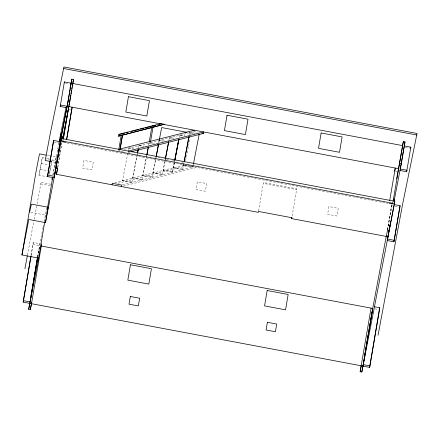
<?xml version="1.0" encoding="UTF-8"?>
<svg xmlns="http://www.w3.org/2000/svg" width="439" height="439" viewBox="0 0 439 439"><rect width="100%" height="100%" fill="white"/><g stroke="black" fill="none" stroke-linecap="round" stroke-linejoin="round"><path stroke-width="0.33" stroke-dasharray="2.19 1.65" d="M48.219 176.972L39.011 175.238L42.292 157.53L46.238 158.276M39.011 175.238L42.292 157.53M51.089 184.281L41.096 182.404L40.832 183.941L50.161 185.697M31.12 255.18L33.298 242.493L39.965 243.749L37.792 256.596M31.125 255.344L33.298 242.493M49.327 174.426L52.153 159.39L49.377 174.492M37.562 256.875L39.477 246.35M37.666 257.106L39.483 246.372M44.773 221.613L45.003 220.263M45.458 217.563L46.6 210.808M53.075 175.101L56.132 157.019L52.137 156.262M55.451 165.267L55.226 166.606L55.742 163.945M55.566 164.598L56.016 161.925M56.132 161.256L56.472 159.247M56.582 158.578L57.037 155.905M57.624 167.594L61.718 143.366M57.855 167.072L61.937 142.916M122.465 180.731L122.541 180.27L131.969 182.042L131.887 182.503L122.465 180.731L128.836 147.762L133.544 148.651M128.836 147.762L128.753 148.223L133.467 149.112M132.622 178.152L132.704 177.691L142.126 179.469L142.044 179.93L132.622 178.152L137.374 153.606M142.785 175.578L142.862 175.117L152.284 176.89L152.207 177.351L142.785 175.578L146.763 155.011M149.15 142.609L149.073 143.07L153.112 143.833M152.942 172.999L153.019 172.538L162.441 174.316L162.364 174.777L152.942 172.999L155.51 159.736M164.691 141.045L159.308 140.036L159.231 140.496L163.27 141.254M163.099 170.425L163.176 169.964L172.598 171.737L172.522 172.198L163.099 170.425L165.278 159.148M173.257 167.846L173.334 167.385L182.756 169.163L182.679 169.624L173.257 167.846L174.667 160.553M192.836 167.045L183.414 165.273L183.491 164.812L190.894 166.205M195.168 133.319L189.785 132.304L189.703 132.765L193.072 133.401M258.582 210.994L263.422 182.487L296.737 188.765L291.836 217.728M387.417 229.701L391.632 204.804M387.538 229.855L391.851 204.36M27.459 255.086L34.028 220.087M34.154 219.418L36.931 204.612M37.057 203.937L41.096 182.404M52.845 174.909L55.484 160.85L46.825 159.214M39.724 245.028L42.501 230.228M42.627 229.553L43.006 227.534M43.132 226.864L43.384 225.52M44.141 221.481L46.918 206.681M58.864 142.971L55.226 162.386L51.226 161.634M387.456 229.91L392.241 204.382M392.367 203.712L392.746 201.699M57.827 151.225L58.469 147.899M138.477 147.839L138.993 145.188M131.887 182.503L137.023 155.971M137.1 155.505L137.484 153.518M148.689 145.062L149.359 141.594M142.044 179.93L146.796 155.384M158.814 142.34L159.335 139.657M155.587 159.269L155.971 157.283M158.797 142.686L159.308 140.036M152.207 177.351L156.054 157.447M168.955 140.112L169.465 137.456L174.179 138.345M162.364 174.777L165.443 158.852M179.161 137.33L179.622 134.883L179.546 135.344L183.584 136.101M172.598 171.737L174.267 163.116M174.398 162.452L174.782 160.46M172.522 172.198L174.706 160.921M183.414 165.273L184.007 162.156M189.319 134.757L189.785 132.304M182.679 169.624L184.089 162.326M185.664 160.625L190.082 137.791M190.729 134.433L190.987 133.088L188.989 132.71M124.314 149.353L194.016 131.673L194.301 130.196M193.045 165.92L193.429 163.934M296.737 188.765L296.566 189.648L263.252 183.376M119.869 150.478L118.596 150.802L124.654 151.943M128.018 152.574L129.922 152.092M114.848 182.662L183.771 165.179M117.976 183.272L187.442 165.657L66.646 142.905M122.366 184.918L193.857 166.787M123.43 186.054L196.864 167.429L388.027 203.433M65.51 83.174L68.841 83.8M405.301 147.164L410.63 148.168M194.016 131.673L198.055 132.435M68.907 109.64L70.904 110.019M395.369 171.122L397.366 171.501M180.297 135.009L185.011 135.892M169.388 137.917L174.102 138.806M149.825 142.735L154.533 143.624M139.662 145.314L143.701 146.072M138.916 145.649L143.624 146.533M157.958 157.491L159.955 157.87M163.95 158.622L165.947 159M166.617 159.127L168.614 159.5M172.615 160.251L174.612 160.63M181.274 161.887L183.272 162.26M191.569 166.332L192.913 166.584M188.117 165.783L196.189 167.303M54.002 142.055L59.331 143.059M395.122 206.297L399.122 207.049M47.472 155.384L51.467 156.136M46.891 158.397L50.836 159.143M41.277 163.533L49.821 165.141M40.026 169.234L49.887 171.095M30.96 212.372L46.282 215.258M32.936 244.446L39.598 245.703M374.725 308.815L378.72 309.566M83.915 160.438L82.614 168.132L91.943 169.888L93.244 162.194L83.915 160.438M197.341 181.801L196.041 189.489L205.37 191.245L206.67 183.557L197.341 181.801M328.921 206.577L327.62 214.27L336.943 216.026L338.249 208.333L328.921 206.577"/><path stroke-width="0.66" d="M31.795 302.219L30.362 309.61L28.694 309.297L38.605 258.083L21.95 254.944L36.047 171.611L39.477 153.88L46.139 155.137M24.93 268.739L27.333 255.756M374.423 306.735L379.751 307.739L369.633 367.377L23.179 302.131L31.004 255.849M23.179 302.131L30.9 256.694M55.945 167.144L54.14 177.795L47.478 176.538L53.618 140.453L60.28 141.709L54.431 176.319L47.763 175.062L53.618 140.453M66.86 107.725L60.198 106.468L64.385 81.917L71.047 83.174L67.145 106.249L60.094 142.691M28.694 309.297L29.72 303.245M30.971 295.853L31.196 294.509M31.427 293.164L31.652 291.82M31.877 290.475L37.337 258.22M29.841 303.387L37.556 257.775M37.677 257.276L30.126 301.906L23.465 300.655M38.605 258.083L44.663 222.288M30.362 309.61L31.383 303.558M47.642 207.23L52.735 177.109M31.504 303.7L41.628 244.062M21.95 254.944L28.809 219.484L45.469 222.622L48.07 207.241L31.416 204.102L29.627 212.119M59.847 141.967L61.433 132.605L59.627 141.918M56.17 165.816L56.395 164.482M56.62 163.154L56.845 161.821M57.07 160.493L57.295 159.159M57.52 157.826L57.745 156.498M57.97 155.165L58.195 153.837M58.42 152.503L58.645 151.17M58.87 149.842L59.095 148.508M59.66 145.183L59.885 143.849M62.59 138.702L69.823 101.42L73.532 79.481L71.87 79.163L68.155 101.107L61.295 136.567L55.962 168.099L57.63 168.411L56.483 174.327L258.351 212.344L258.527 211.455L291.836 217.728L291.666 218.617L387.944 236.747L394.809 201.287L61.679 138.548L45.469 222.622M61.679 138.548L61.29 140.859L394.42 203.592L361.824 372.031L360.161 371.718L361.182 365.671M56.483 174.327L57.624 167.594M62.623 138.894L62.964 136.88L61.295 136.567M63.227 139.136L68.105 110.282M63.348 138.861L70.706 95.356M70.926 94.034L71.151 92.717M71.376 91.4L71.595 90.077M71.82 88.76L72.045 87.443M72.265 86.126L73.532 79.481M66.563 139.756L72.139 107.187L66.679 139.492M118.684 136.123L119.002 134.29L161.047 123.628L164.378 124.253L118.684 136.123L164.378 124.253M118.826 149.463L121.197 135.421M120.094 149.128L122.377 135.64M120.154 149.002L122.547 134.839M138.181 150.001L138.258 149.534L137.539 153.315M149.298 141.731L151.735 127.551M150.572 141.402L153.024 127.107M168.653 142.269L168.73 141.808L165.519 158.391M188.968 137.116L189.044 136.655L184.171 161.865M199.125 134.543L199.207 134.082L193.478 163.731M291.666 218.617L291.897 217.267M371.059 308.123L360.161 371.718M389.695 200.607L395.276 168.044L394.705 170.996M361.824 372.031L362.85 365.983M363.415 362.625L363.646 361.281M364.211 357.917L366.598 343.803M366.828 342.458L368.76 331.033M368.985 329.689L369.215 328.35M369.44 327.006L369.665 325.661M369.896 324.317L370.121 322.972M370.351 321.628L372.722 308.436L40.942 245.955M362.971 366.121L372.722 308.436M393.141 200.974L403.331 141.588L404.994 141.901L401.284 163.84L394.052 201.111M396.642 178.92L403.331 141.588M387.944 236.539L387.269 240.534L393.931 241.785L400.072 205.699L394.074 204.569M389.81 225.745L387.555 239.057L394.217 240.309M390.677 221.443L389.091 230.837L387.423 230.524L386.282 236.434M394.085 201.314L394.425 199.306L393.311 199.092M394.42 203.592L394.809 201.287M404.994 141.901L400.269 168.982L406.937 170.239L406.646 171.715L399.984 170.464M369.633 367.377L379.751 307.739M393.931 241.785L400.072 205.699M406.646 171.715L410.838 147.164L404.176 145.913M378.045 335.237L402.865 202.906L417.05 133.467L63.935 66.969L50.013 134.866L45.228 160.504L50.562 161.508M51.967 179.595L52.219 178.256M59.117 141.632L66.146 107.078M386.32 235.957L373.09 306.488L363.256 364.644L369.918 365.901M60.198 106.468L60.483 104.992L67.145 106.249M47.478 176.538L47.763 175.062M63.002 140.639L62.772 141.819L66.108 142.445M119.002 134.29L118.947 134.586L124.797 133.099M121.488 133.939L121.543 133.643M121.224 135.481L121.285 135.185M112.022 184.786L112.307 183.304L121.729 185.082L121.444 186.559M137.632 152.284L138.142 149.628M152.015 125.916L151.96 126.212L155.829 125.23M146.889 154.347L148.3 147.054M146.873 154.923L148.415 146.961M152.854 127.914L153.041 126.926M159.055 124.413L161.047 123.628M159.335 139.657L161.673 127.568L186.992 132.337M156.147 156.416L158.463 144.475M156.185 156.789L158.572 144.387M165.41 158.484L168.62 141.901M174.925 159.225L178.777 139.322M174.909 159.796L178.887 139.234L174.832 160.257M184.182 161.294L188.935 136.748M131.195 151.768L203.438 133.445L203.729 131.969L128.303 151.098M392.801 202.747L392.57 203.926L389.239 203.301M64.176 82.922L64.385 81.917M70.092 87.822L70.366 86.494M70.641 85.166L70.909 83.838M71.047 83.174L71.87 79.163M410.63 148.168L410.838 147.164M47.176 211.252L48.07 207.241M126.125 132.765L128.111 132.26M131.42 131.42L133.412 130.915M134.735 130.581L138.708 129.571M140.036 129.236L144.008 128.226M145.336 127.892L151.296 126.377M118.881 149.32L194.301 130.196M63.677 68.506L416.792 135.009M72.709 83.487L402.826 145.655M68.155 101.107L69.823 101.42M399.622 163.527L401.284 163.84M68.808 106.562L160.992 123.919M162.99 124.297L398.925 168.73M202.094 133.193L203.438 133.445M157.151 144.59L158.495 144.848M128.446 96.679L125.845 112.066L146.835 116.017L149.436 100.635L128.446 96.679M130.438 264.761L127.837 280.142L148.826 284.099L151.428 268.717L130.438 264.761M130.323 296.49L129.022 304.178L138.351 305.934L139.651 298.246L130.323 296.49M227.029 115.248L224.428 130.63L245.412 134.581L248.013 119.199L227.029 115.248M267.17 290.514L264.569 305.895L285.553 309.846L288.154 294.465L267.17 290.514M267.389 322.303L266.089 329.991L275.418 331.747L276.718 324.059L267.389 322.303M321.123 132.968L318.522 148.349L339.506 152.3L342.113 136.919L321.123 132.968"/></g></svg>
